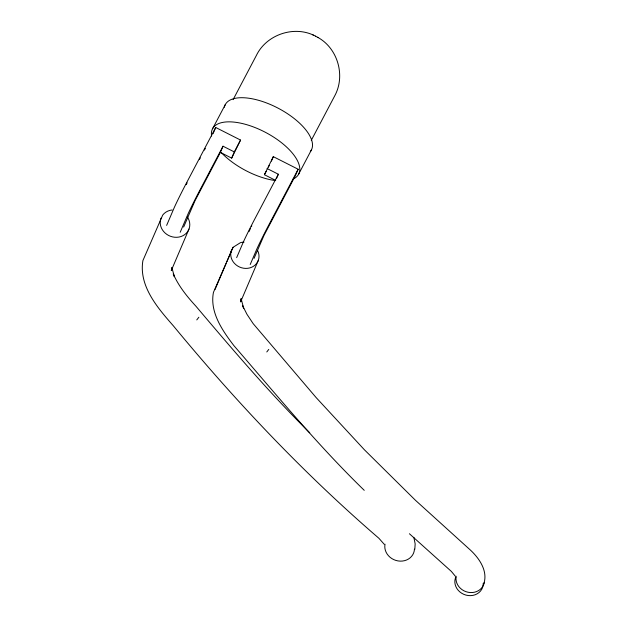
<?xml version="1.0" encoding="UTF-8"?>
<svg xmlns="http://www.w3.org/2000/svg" width="627" height="627" viewBox="0 0 627 627"><rect width="100%" height="100%" fill="white"/><g stroke="black" fill="none" stroke-linecap="round" stroke-linejoin="round"><path stroke-width="0.94" d="M172.041 267.972L171.986 269.767L171.861 268.019M414.8 549.37L415.16 543.915L413.851 537.308M171.876 267.941L171.296 270.535L188.993 229.051M483.55 584.513C488.668 570.938 478.667 557.285 468.886 548.703L415.474 500.307L364.436 449.81L316.157 397.604L253.175 323.657L246.975 314.323L242.618 305.702L243.715 308.468L241.121 298.671L241.262 301.211L241.34 298.593L240.603 301.908L258.253 260.511M172.166 209.959A15.024 13.473 23.1 0 0 162.722 215.053L142.909 260.566C138.583 285.983 157.73 308.022 173.311 325.781C236.065 401.868 304.087 473.84 378.896 538.272L384.202 544.267M166.641 225.399L174.275 207.545A21.969 0.713 -63.1 0 1 184.934 185.913L215.712 127.477L240.549 140.064L231.661 158.122L220.383 152.4L223.024 146.209L234.302 151.922L231.661 158.122M213.07 133.676L215.712 127.477M180.2 232.272L187.834 214.41A21.969 0.713 -63.1 0 1 198.493 192.779L223.024 146.209M183.633 227.068L195.099 200.538L220.383 152.4M243.997 242.171A14.374 12.885 23.1 0 0 242.155 242.249L240.478 242.649L233.025 247.32L213.446 292.362C209.567 312.222 222.475 330.656 233.895 345.634C276.327 394.728 317.615 445.013 364.248 490.33M214.998 289.572L226.12 263.505M226.888 261.71L231.104 251.819M231.872 250.024L233.025 247.32M275.708 180.435L264.414 174.714L273.309 156.656L298.146 169.235L295.513 175.442L263.983 235.438L254.053 258.363M271.42 161.084L273.309 156.656M236.661 257.642L243.158 242.437A21.969 0.713 -63.1 0 1 253.825 220.806L278.349 174.235L267.055 168.514M276.46 178.664L278.349 174.235M250.22 264.508L256.717 249.303A21.969 0.713 -63.1 0 1 267.376 227.672L298.154 169.243M248.95 231.677L249.287 230.924M249.624 230.219L250.424 228.565M251.333 226.747L251.803 225.822M212.569 128.747L225.289 104.615M186.243 184.604L187.152 182.88M199.425 159.571L200.334 157.847M204.433 150.08L205.342 148.348M233.111 99.615L256.349 55.505C266.546 34.266 294.933 24.908 315.632 36.217M234.302 151.922L240.549 140.064M264.414 174.714L266.201 171.32M268.434 167.088L269.328 165.395M311.29 140.323L334.983 95.343C345.587 75.318 337.6 48.02 317.575 37.267M298.64 174.165L311.36 150.025M196.768 319.919L198.861 317.238M266.788 351.966L268.787 349.411M312.865 34.908L313.649 35.277M315.467 36.131L317.999 37.51M409.415 533.749L451.369 571.424L455.28 576.158M309.738 432.763C269.367 392.8 232.539 349.482 195.906 306.188C186.987 296.493 178.53 286.022 173.256 273.85L174.4 276.742L171.939 267.87M414.455 549.111A15.024 13.418 20.2 0 1 398.02 560.922A15.024 13.418 20.2 0 1 385.009 544.189M187.332 216.926A15.024 13.473 23.1 0 1 176.885 237.296A15.024 13.473 23.1 0 1 161.006 218.125M484.154 582.742A14.374 12.83 20.2 0 1 468.165 592.272A14.374 12.83 20.2 0 1 456.056 577.185M257.579 250.471A14.374 12.885 23.1 0 1 245.745 268.411A14.374 12.885 23.1 0 1 231.481 250.063M483.229 583.29A14.374 12.83 20.2 0 1 466.12 595.141A14.374 12.83 20.2 0 1 456.166 576.268M211.612 136.059A48.663 21.498 27.8 0 1 265.691 132.469A48.663 21.498 27.8 0 1 293.123 179.063M275.543 180.6A48.663 21.498 27.8 0 1 221.409 152.698M224.341 107.288A48.663 21.498 27.8 0 1 277.463 107.836A48.663 21.498 27.8 0 1 310.318 151.601"/></g></svg>
